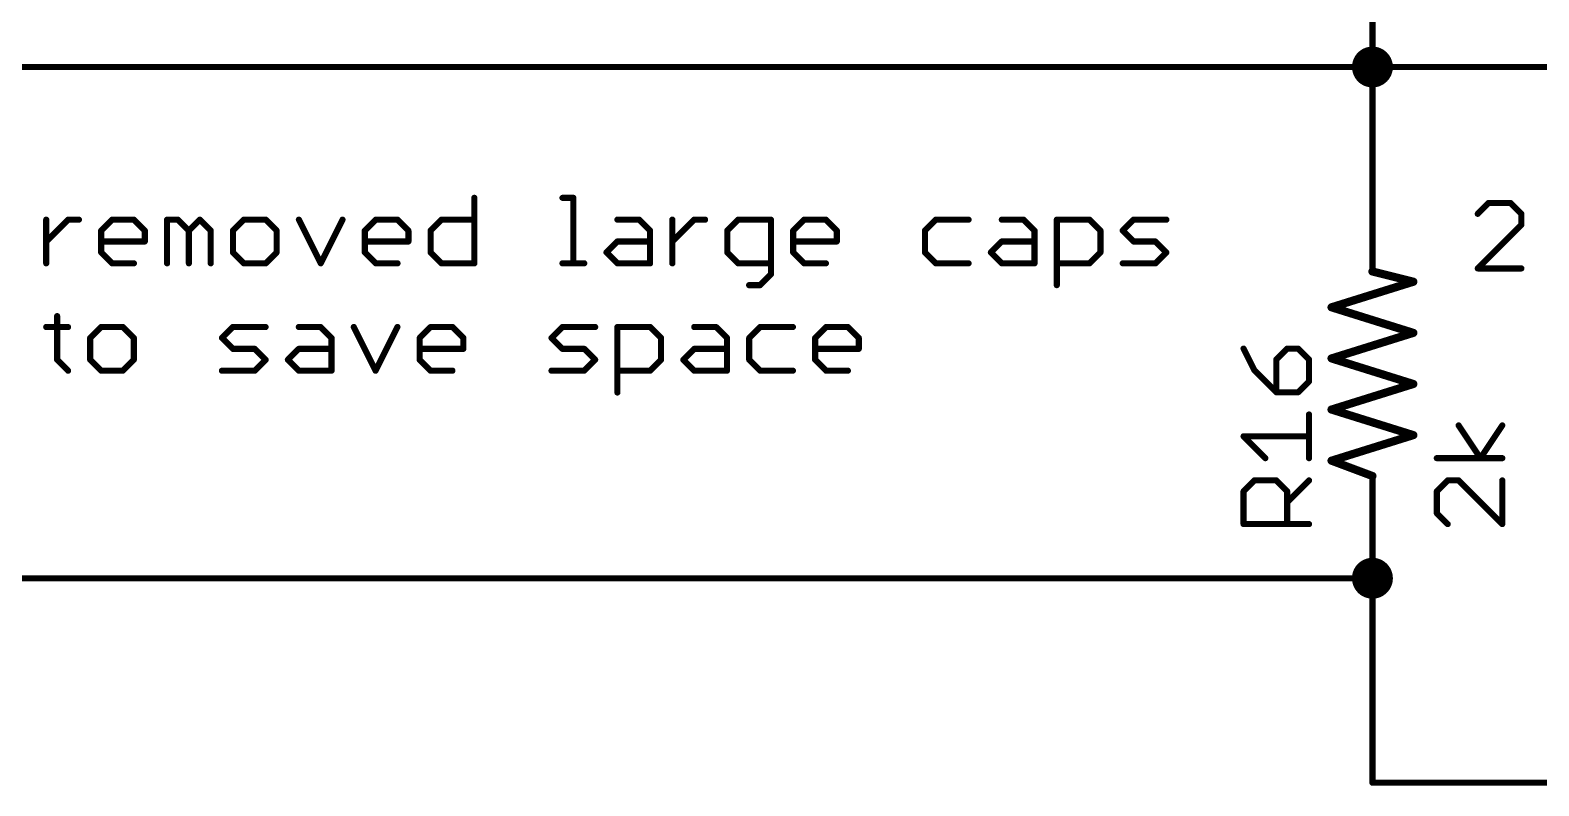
# Model space of a CAD drawing. Extents: x -40 to 215, y -109 to 87.
# Drawn here: x 101.28 to 138.75, y -5.16 to 13.62 of the extents above; entities that cross this region are included whole.
import ezdxf

# ---------------------------------------------------------------- set-up
doc = ezdxf.new("R2010")
doc.units = 0
for name, color, linetype in [('91', 94, 'CONTINUOUS'), ('94', 14, 'CONTINUOUS'), ('95', 251, 'CONTINUOUS'), ('96', 251, 'CONTINUOUS'), ('97', 251, 'CONTINUOUS')]:
    doc.layers.add(name, color=color, linetype=linetype)

msp = doc.modelspace()

# ---------------------------------------------------------------- linework, layer by layer
at = {"layer": '91', "const_width": 0.1524}
for points in [[(134.62, 12.7), (134.62, 15.24)], [(93.98, 12.7), (134.62, 12.7)], [(134.62, 12.7), (147.32, 12.7)], [(134.62, 10.16), (134.62, 12.7)], [(134.62, 0), (93.98, 0)], [(134.62, -5.08), (134.62, 0)], [(147.32, -5.08), (134.62, -5.08)]]:
    msp.add_lwpolyline(points, dxfattribs=at)
at = {"layer": '91'}
for points, const_width in [([(134.62, 12.446, 1), (134.62, 12.954, 1), (134.62, 12.446)], 0.508), ([(134.62, 12.7381, 1), (134.62, 12.6619)], 0.0762), ([(134.6581, 12.7, 1), (134.5819, 12.7)], 0.0762), ([(134.62, 12.6619, 1), (134.62, 12.7381)], 0.0762), ([(134.5819, 12.7, 1), (134.6581, 12.7)], 0.0762), ([(134.5819, 10.16, 1), (134.6581, 10.16)], 0.0762), ([(134.62, -0.254, 1), (134.62, 0.254, 1), (134.62, -0.254)], 0.508), ([(134.6581, 0, 1), (134.5819, 0)], 0.0762), ([(134.62, -0.0381, 1), (134.62, 0.0381)], 0.0762), ([(134.62, -5.0419, 1), (134.62, -5.1181)], 0.0762), ([(134.5819, -5.08, 1), (134.6581, -5.08)], 0.0762)]:
    msp.add_lwpolyline(points, format="xyb", dxfattribs=dict(at, const_width=const_width))
at = {"layer": '94'}
for points, const_width in [([(134.62, 10.16), (134.62, 7.62)], 0.1524), ([(135.636, 7.366), (134.62, 7.62)], 0.2032), ([(133.604, 6.731), (135.636, 7.366)], 0.2032), ([(135.636, 6.096), (133.604, 6.731)], 0.2032), ([(133.604, 5.461), (135.636, 6.096)], 0.2032), ([(135.636, 4.826), (133.604, 5.461)], 0.2032), ([(133.604, 4.191), (135.636, 4.826)], 0.2032), ([(135.636, 3.556), (133.604, 4.191)], 0.2032), ([(133.604, 2.921), (135.636, 3.556)], 0.2032), ([(134.62, 2.54), (133.604, 2.921)], 0.2032), ([(134.62, 0), (134.62, 2.54)], 0.1524)]:
    msp.add_lwpolyline(points, dxfattribs=dict(at, const_width=const_width))
for points, const_width in [([(134.6581, 10.16, 1), (134.5819, 10.16)], 0.0762), ([(134.6323, 7.6693, 1), (134.6077, 7.5707)], 0.1016), ([(134.5819, 7.62, 1), (134.6581, 7.62)], 0.0762), ([(135.6512, 7.3175, 1), (135.6208, 7.4145)], 0.1016), ([(135.6237, 7.3167, 1), (135.6483, 7.4153)], 0.1016), ([(133.6192, 6.7795, 1), (133.5888, 6.6825)], 0.1016), ([(133.5888, 6.7795, 1), (133.6192, 6.6825)], 0.1016), ([(135.6512, 6.0475, 1), (135.6208, 6.1445)], 0.1016), ([(135.6208, 6.0475, 1), (135.6512, 6.1445)], 0.1016), ([(133.6192, 5.5095, 1), (133.5888, 5.4125)], 0.1016), ([(133.5888, 5.5095, 1), (133.6192, 5.4125)], 0.1016), ([(135.6512, 4.7775, 1), (135.6208, 4.8745)], 0.1016), ([(135.6208, 4.7775, 1), (135.6512, 4.8745)], 0.1016), ([(133.6192, 4.2395, 1), (133.5888, 4.1425)], 0.1016), ([(133.5888, 4.2395, 1), (133.6192, 4.1425)], 0.1016), ([(135.6512, 3.5075, 1), (135.6208, 3.6045)], 0.1016), ([(135.6208, 3.5075, 1), (135.6512, 3.6045)], 0.1016), ([(133.6218, 2.9686, 1), (133.5862, 2.8734)], 0.1016), ([(133.5888, 2.9695, 1), (133.6192, 2.8725)], 0.1016), ([(134.6022, 2.4924, 1), (134.6378, 2.5876)], 0.1016), ([(134.6581, 2.54, 1), (134.5819, 2.54)], 0.0762), ([(134.5819, 0, 1), (134.6581, 0)], 0.0762)]:
    msp.add_lwpolyline(points, format="xyb", dxfattribs=dict(at, const_width=const_width))
at = {"layer": '95', "const_width": 0.1524}
for points in [[(131.4182, 5.7052), (131.6894, 5.1628)], [(132.5029, 5.7052), (132.2317, 5.434)], [(132.774, 5.7052), (132.5029, 5.7052)], [(133.0452, 5.434), (132.774, 5.7052)], [(132.2317, 5.434), (132.2317, 4.6205)], [(133.0452, 4.8917), (133.0452, 5.434)], [(131.6894, 5.1628), (132.2317, 4.6205)], [(132.774, 4.6205), (133.0452, 4.8917)], [(132.2317, 4.6205), (132.774, 4.6205)], [(133.0452, 2.9834), (133.0452, 4.068)], [(131.9605, 2.9834), (131.4182, 3.5257)], [(131.4182, 3.5257), (133.0452, 3.5257)], [(131.4182, 2.1597), (131.6894, 2.4309)], [(131.6894, 2.4309), (132.2317, 2.4309)], [(132.2317, 2.4309), (132.5029, 2.1597)], [(132.5029, 1.8885), (133.0452, 2.4309)], [(131.4182, 1.3462), (131.4182, 2.1597)], [(132.5029, 2.1597), (132.5029, 1.3462)], [(133.0452, 1.3462), (131.4182, 1.3462)]]:
    msp.add_lwpolyline(points, dxfattribs=at)
at = {"layer": '95', "const_width": 0.0762}
for points in [[(131.4523, 5.7222, 1), (131.3841, 5.6881)], [(132.5029, 5.7433, 1), (132.5029, 5.6671)], [(132.5298, 5.6782, 1), (132.4759, 5.7321)], [(132.801, 5.7321, 1), (132.7471, 5.6782)], [(132.774, 5.6671, 1), (132.774, 5.7433)], [(132.2698, 5.434, 1), (132.1936, 5.434)], [(132.2048, 5.4609, 1), (132.2586, 5.4071)], [(133.0833, 5.434, 1), (133.0071, 5.434)], [(133.0183, 5.4071, 1), (133.0721, 5.4609)], [(131.7163, 5.1898, 1), (131.6624, 5.1359)], [(131.6553, 5.1458, 1), (131.7235, 5.1799)], [(133.0071, 4.8917, 1), (133.0833, 4.8917)], [(133.0721, 4.8647, 1), (133.0183, 4.9186)], [(132.2317, 4.6586, 1), (132.2317, 4.5824)], [(132.1936, 4.6205, 1), (132.2698, 4.6205)], [(132.2048, 4.5936, 1), (132.2586, 4.6475)], [(132.7471, 4.6475, 1), (132.801, 4.5936)], [(132.774, 4.5824, 1), (132.774, 4.6586)], [(133.0833, 4.068, 1), (133.0071, 4.068)], [(131.4452, 3.5526, 1), (131.3913, 3.4987)], [(131.4182, 3.5638, 1), (131.4182, 3.4876)], [(133.0452, 3.4876, 1), (133.0452, 3.5638)], [(131.9336, 2.9564, 1), (131.9875, 3.0103)], [(133.0071, 2.9834, 1), (133.0833, 2.9834)], [(131.6894, 2.469, 1), (131.6894, 2.3928)], [(131.7163, 2.4039, 1), (131.6624, 2.4578)], [(132.2586, 2.4578, 1), (132.2048, 2.4039)], [(132.2317, 2.3928, 1), (132.2317, 2.469)], [(133.0721, 2.4039, 1), (133.0183, 2.4578)], [(131.4563, 2.1597, 1), (131.3801, 2.1597)], [(131.3913, 2.1866, 1), (131.4452, 2.1328)], [(132.4759, 1.9155, 1), (132.5298, 1.8616)], [(132.541, 2.1597, 1), (132.4648, 2.1597)], [(132.4759, 2.1328, 1), (132.5298, 2.1866)], [(131.4182, 1.3843, 1), (131.4182, 1.3081)], [(131.3801, 1.3462, 1), (131.4563, 1.3462)], [(132.4648, 1.3462, 1), (132.541, 1.3462)], [(133.0452, 1.3081, 1), (133.0452, 1.3843)]]:
    msp.add_lwpolyline(points, format="xyb", dxfattribs=at)
at = {"layer": '96', "const_width": 0.1524}
for points in [[(137.3035, 2.9834), (136.7611, 3.7969)], [(137.8458, 3.7969), (137.3035, 2.9834)], [(137.8458, 2.9834), (136.2188, 2.9834)], [(136.49, 2.4309), (136.2188, 2.1597)], [(136.7611, 2.4309), (136.49, 2.4309)], [(137.8458, 1.3462), (136.7611, 2.4309)], [(137.8458, 2.4309), (137.8458, 1.3462)], [(136.2188, 2.1597), (136.2188, 1.6174)], [(136.2188, 1.6174), (136.49, 1.3462)]]:
    msp.add_lwpolyline(points, dxfattribs=at)
at = {"layer": '96', "const_width": 0.0762}
for points in [[(136.7928, 3.818, 1), (136.7294, 3.7757)], [(137.8775, 3.7757, 1), (137.8141, 3.818)], [(136.2188, 3.0215, 1), (136.2188, 2.9453)], [(137.2718, 3.0045, 1), (137.3352, 2.9622)], [(137.2718, 2.9622, 1), (137.3352, 3.0045)], [(137.8458, 2.9453, 1), (137.8458, 3.0215)], [(136.49, 2.469, 1), (136.49, 2.3928)], [(136.5169, 2.4039, 1), (136.463, 2.4578)], [(136.7881, 2.4578, 1), (136.7342, 2.4039)], [(136.7611, 2.3928, 1), (136.7611, 2.469)], [(137.8839, 2.4309, 1), (137.8077, 2.4309)], [(136.2569, 2.1597, 1), (136.1807, 2.1597)], [(136.1919, 2.1866, 1), (136.2458, 2.1328)], [(136.2458, 1.6443, 1), (136.1919, 1.5904)], [(136.1807, 1.6174, 1), (136.2569, 1.6174)], [(136.463, 1.3193, 1), (136.5169, 1.3731)], [(137.8077, 1.3462, 1), (137.8839, 1.3462)], [(137.8189, 1.3193, 1), (137.8727, 1.3731)]]:
    msp.add_lwpolyline(points, format="xyb", dxfattribs=at)
at = {"layer": '97', "const_width": 0.1524}
for points in [[(112.3109, 9.4502), (112.3109, 7.8232)], [(114.5006, 9.4502), (114.7718, 9.4502)], [(114.7718, 9.4502), (114.7718, 7.8232)], [(137.5074, 9.3232), (137.2362, 9.052)], [(138.0497, 9.3232), (137.5074, 9.3232)], [(138.3209, 9.052), (138.0497, 9.3232)], [(138.3209, 8.7809), (138.3209, 9.052)], [(101.6762, 7.8232), (101.6762, 8.9079)], [(101.6762, 8.3655), (102.2185, 8.9079)], [(102.2185, 8.9079), (102.4897, 8.9079)], [(103.0405, 8.6367), (103.3117, 8.9079)], [(103.0405, 8.0944), (103.0405, 8.6367)], [(103.3117, 8.9079), (103.854, 8.9079)], [(103.854, 8.9079), (104.1252, 8.6367)], [(104.1252, 8.6367), (104.1252, 8.3655)], [(104.6777, 7.8232), (104.6777, 8.9079)], [(104.6777, 8.9079), (104.9488, 8.9079)], [(104.9488, 8.9079), (105.22, 8.6367)], [(105.22, 8.6367), (105.4911, 8.9079)], [(105.22, 8.6367), (105.22, 7.8232)], [(105.4911, 8.9079), (105.7623, 8.6367)], [(105.7623, 8.6367), (105.7623, 7.8232)], [(106.586, 8.9079), (106.3148, 8.6367)], [(106.3148, 8.6367), (106.3148, 8.0944)], [(107.1283, 8.9079), (106.586, 8.9079)], [(107.3995, 8.6367), (107.1283, 8.9079)], [(107.3995, 8.0944), (107.3995, 8.6367)], [(107.952, 8.9079), (108.4943, 7.8232)], [(108.4943, 7.8232), (109.0366, 8.9079)], [(109.5891, 8.6367), (109.8603, 8.9079)], [(109.5891, 8.0944), (109.5891, 8.6367)], [(109.8603, 8.9079), (110.4026, 8.9079)], [(110.4026, 8.9079), (110.6738, 8.6367)], [(110.6738, 8.6367), (110.6738, 8.3655)], [(111.2263, 8.6367), (111.4974, 8.9079)], [(111.2263, 8.0944), (111.2263, 8.6367)], [(111.4974, 8.9079), (112.3109, 8.9079)], [(115.8632, 8.9079), (116.4055, 8.9079)], [(116.4055, 8.9079), (116.6767, 8.6367)], [(116.6767, 8.6367), (116.6767, 7.8232)], [(117.2292, 7.8232), (117.2292, 8.9079)], [(117.2292, 8.3655), (117.7715, 8.9079)], [(117.7715, 8.9079), (118.0427, 8.9079)], [(118.8646, 8.9079), (118.5935, 8.6367)], [(118.5935, 8.6367), (118.5935, 8.0944)], [(119.6781, 8.9079), (118.8646, 8.9079)], [(119.6781, 7.552), (119.6781, 8.9079)], [(120.2306, 8.6367), (120.5018, 8.9079)], [(120.2306, 8.0944), (120.2306, 8.6367)], [(120.5018, 8.9079), (121.0441, 8.9079)], [(121.0441, 8.9079), (121.3153, 8.6367)], [(121.3153, 8.6367), (121.3153, 8.3655)], [(123.7761, 8.9079), (123.505, 8.6367)], [(123.505, 8.6367), (123.505, 8.0944)], [(124.5896, 8.9079), (123.7761, 8.9079)], [(125.4133, 8.9079), (125.9556, 8.9079)], [(125.9556, 8.9079), (126.2268, 8.6367)], [(126.2268, 8.6367), (126.2268, 7.8232)], [(126.7793, 7.2809), (126.7793, 8.9079)], [(126.7793, 8.9079), (127.5928, 8.9079)], [(127.5928, 8.9079), (127.8639, 8.6367)], [(127.8639, 8.6367), (127.8639, 8.0944)], [(128.4164, 8.6367), (128.6876, 8.9079)], [(128.6876, 8.3655), (128.4164, 8.6367)], [(128.6876, 8.9079), (129.5011, 8.9079)], [(137.2362, 7.6962), (138.3209, 8.7809)], [(104.1252, 8.3655), (103.0405, 8.3655)], [(110.6738, 8.3655), (109.5891, 8.3655)], [(115.592, 8.0944), (115.8632, 8.3655)], [(115.8632, 8.3655), (116.6767, 8.3655)], [(121.3153, 8.3655), (120.2306, 8.3655)], [(125.1421, 8.0944), (125.4133, 8.3655)], [(125.4133, 8.3655), (126.2268, 8.3655)], [(129.2299, 8.3655), (128.6876, 8.3655)], [(129.5011, 8.0944), (129.2299, 8.3655)], [(103.3117, 7.8232), (103.0405, 8.0944)], [(103.854, 7.8232), (103.3117, 7.8232)], [(106.3148, 8.0944), (106.586, 7.8232)], [(106.586, 7.8232), (107.1283, 7.8232)], [(107.1283, 7.8232), (107.3995, 8.0944)], [(109.8603, 7.8232), (109.5891, 8.0944)], [(110.4026, 7.8232), (109.8603, 7.8232)], [(111.4974, 7.8232), (111.2263, 8.0944)], [(112.3109, 7.8232), (111.4974, 7.8232)], [(114.5006, 7.8232), (115.0429, 7.8232)], [(115.8632, 7.8232), (115.592, 8.0944)], [(116.6767, 7.8232), (115.8632, 7.8232)], [(118.5935, 8.0944), (118.8646, 7.8232)], [(118.8646, 7.8232), (119.6781, 7.8232)], [(120.5018, 7.8232), (120.2306, 8.0944)], [(121.0441, 7.8232), (120.5018, 7.8232)], [(123.505, 8.0944), (123.7761, 7.8232)], [(123.7761, 7.8232), (124.5896, 7.8232)], [(125.4133, 7.8232), (125.1421, 8.0944)], [(126.2268, 7.8232), (125.4133, 7.8232)], [(127.5928, 7.8232), (126.7793, 7.8232)], [(127.8639, 8.0944), (127.5928, 7.8232)], [(128.4164, 7.8232), (129.2299, 7.8232)], [(129.2299, 7.8232), (129.5011, 8.0944)], [(119.407, 7.2809), (119.6781, 7.552)], [(138.3209, 7.6962), (137.2362, 7.6962)], [(119.1358, 7.2809), (119.407, 7.2809)], [(101.9474, 6.512), (101.9474, 5.4274)], [(101.6762, 6.2409), (102.2185, 6.2409)], [(103.0388, 6.2409), (102.7676, 5.9697)], [(102.7676, 5.9697), (102.7676, 5.4274)], [(103.5811, 6.2409), (103.0388, 6.2409)], [(103.8523, 5.9697), (103.5811, 6.2409)], [(103.8523, 5.4274), (103.8523, 5.9697)], [(106.0419, 5.9697), (106.3131, 6.2409)], [(106.3131, 5.6985), (106.0419, 5.9697)], [(106.3131, 6.2409), (107.1266, 6.2409)], [(107.9503, 6.2409), (108.4926, 6.2409)], [(108.4926, 6.2409), (108.7638, 5.9697)], [(108.7638, 5.9697), (108.7638, 5.1562)], [(109.3163, 6.2409), (109.8586, 5.1562)], [(109.8586, 5.1562), (110.4009, 6.2409)], [(110.9534, 5.9697), (111.2246, 6.2409)], [(110.9534, 5.4274), (110.9534, 5.9697)], [(111.2246, 6.2409), (111.7669, 6.2409)], [(111.7669, 6.2409), (112.0381, 5.9697)], [(112.0381, 5.9697), (112.0381, 5.6985)], [(114.2277, 5.9697), (114.4989, 6.2409)], [(114.4989, 5.6985), (114.2277, 5.9697)], [(114.4989, 6.2409), (115.3124, 6.2409)], [(115.8649, 4.6139), (115.8649, 6.2409)], [(115.8649, 6.2409), (116.6784, 6.2409)], [(116.6784, 6.2409), (116.9495, 5.9697)], [(116.9495, 5.9697), (116.9495, 5.4274)], [(117.7732, 6.2409), (118.3155, 6.2409)], [(118.3155, 6.2409), (118.5867, 5.9697)], [(118.5867, 5.9697), (118.5867, 5.1562)], [(119.4104, 6.2409), (119.1392, 5.9697)], [(119.1392, 5.9697), (119.1392, 5.4274)], [(120.2239, 6.2409), (119.4104, 6.2409)], [(120.7764, 5.9697), (121.0475, 6.2409)], [(120.7764, 5.4274), (120.7764, 5.9697)], [(121.0475, 6.2409), (121.5899, 6.2409)], [(121.5899, 6.2409), (121.861, 5.9697)], [(121.861, 5.9697), (121.861, 5.6985)], [(106.8554, 5.6985), (106.3131, 5.6985)], [(107.1266, 5.4274), (106.8554, 5.6985)], [(107.6791, 5.4274), (107.9503, 5.6985)], [(107.9503, 5.6985), (108.7638, 5.6985)], [(112.0381, 5.6985), (110.9534, 5.6985)], [(115.0412, 5.6985), (114.4989, 5.6985)], [(115.3124, 5.4274), (115.0412, 5.6985)], [(117.502, 5.4274), (117.7732, 5.6985)], [(117.7732, 5.6985), (118.5867, 5.6985)], [(121.861, 5.6985), (120.7764, 5.6985)], [(101.9474, 5.4274), (102.2185, 5.1562)], [(102.7676, 5.4274), (103.0388, 5.1562)], [(103.5811, 5.1562), (103.8523, 5.4274)], [(106.8554, 5.1562), (107.1266, 5.4274)], [(107.9503, 5.1562), (107.6791, 5.4274)], [(111.2246, 5.1562), (110.9534, 5.4274)], [(115.0412, 5.1562), (115.3124, 5.4274)], [(116.9495, 5.4274), (116.6784, 5.1562)], [(117.7732, 5.1562), (117.502, 5.4274)], [(119.1392, 5.4274), (119.4104, 5.1562)], [(121.0475, 5.1562), (120.7764, 5.4274)], [(103.0388, 5.1562), (103.5811, 5.1562)], [(106.0419, 5.1562), (106.8554, 5.1562)], [(108.7638, 5.1562), (107.9503, 5.1562)], [(111.7669, 5.1562), (111.2246, 5.1562)], [(114.2277, 5.1562), (115.0412, 5.1562)], [(116.6784, 5.1562), (115.8649, 5.1562)], [(118.5867, 5.1562), (117.7732, 5.1562)], [(119.4104, 5.1562), (120.2239, 5.1562)], [(121.5899, 5.1562), (121.0475, 5.1562)]]:
    msp.add_lwpolyline(points, dxfattribs=at)
at = {"layer": '97', "const_width": 0.0762}
for points in [[(112.349, 9.4502, 1), (112.2728, 9.4502)], [(114.5006, 9.4883, 1), (114.5006, 9.4121)], [(114.8099, 9.4502, 1), (114.7337, 9.4502)], [(114.7718, 9.4121, 1), (114.7718, 9.4883)], [(137.5074, 9.3613, 1), (137.5074, 9.2851)], [(137.5343, 9.2962, 1), (137.4804, 9.3501)], [(138.0766, 9.3501, 1), (138.0228, 9.2962)], [(138.0497, 9.2851, 1), (138.0497, 9.3613)], [(137.2093, 9.079, 1), (137.2631, 9.0251)], [(138.359, 9.052, 1), (138.2828, 9.052)], [(138.2939, 9.0251, 1), (138.3478, 9.079)], [(101.7143, 8.9079, 1), (101.6381, 8.9079)], [(102.2185, 8.946, 1), (102.2185, 8.8698)], [(102.2455, 8.8809, 1), (102.1916, 8.9348)], [(102.4897, 8.8698, 1), (102.4897, 8.946)], [(103.0786, 8.6367, 1), (103.0024, 8.6367)], [(103.0136, 8.6636, 1), (103.0674, 8.6098)], [(103.3117, 8.946, 1), (103.3117, 8.8698)], [(103.3386, 8.8809, 1), (103.2847, 8.9348)], [(103.8809, 8.9348, 1), (103.827, 8.8809)], [(103.854, 8.8698, 1), (103.854, 8.946)], [(104.1633, 8.6367, 1), (104.0871, 8.6367)], [(104.0982, 8.6098, 1), (104.1521, 8.6636)], [(104.7158, 8.9079, 1), (104.6396, 8.9079)], [(104.6777, 8.946, 1), (104.6777, 8.8698)], [(104.9758, 8.9348, 1), (104.9219, 8.8809)], [(104.9488, 8.8698, 1), (104.9488, 8.946)], [(105.2581, 8.6367, 1), (105.1819, 8.6367)], [(105.193, 8.6636, 1), (105.2469, 8.6098)], [(105.193, 8.6098, 1), (105.2469, 8.6636)], [(105.5181, 8.9348, 1), (105.4642, 8.8809)], [(105.5181, 8.8809, 1), (105.4642, 8.9348)], [(105.8004, 8.6367, 1), (105.7242, 8.6367)], [(105.7354, 8.6098, 1), (105.7893, 8.6636)], [(106.3529, 8.6367, 1), (106.2767, 8.6367)], [(106.2879, 8.6636, 1), (106.3418, 8.6098)], [(106.586, 8.946, 1), (106.586, 8.8698)], [(106.6129, 8.8809, 1), (106.559, 8.9348)], [(107.1552, 8.9348, 1), (107.1014, 8.8809)], [(107.1283, 8.8698, 1), (107.1283, 8.946)], [(107.4376, 8.6367, 1), (107.3614, 8.6367)], [(107.3725, 8.6098, 1), (107.4264, 8.6636)], [(107.986, 8.9249, 1), (107.9179, 8.8908)], [(109.0707, 8.8908, 1), (109.0025, 8.9249)], [(109.6272, 8.6367, 1), (109.551, 8.6367)], [(109.5622, 8.6636, 1), (109.6161, 8.6098)], [(109.8603, 8.946, 1), (109.8603, 8.8698)], [(109.8872, 8.8809, 1), (109.8333, 8.9348)], [(110.4296, 8.9348, 1), (110.3757, 8.8809)], [(110.4026, 8.8698, 1), (110.4026, 8.946)], [(110.7119, 8.6367, 1), (110.6357, 8.6367)], [(110.6468, 8.6098, 1), (110.7007, 8.6636)], [(111.2644, 8.6367, 1), (111.1882, 8.6367)], [(111.1993, 8.6636, 1), (111.2532, 8.6098)], [(111.4974, 8.946, 1), (111.4974, 8.8698)], [(111.5244, 8.8809, 1), (111.4705, 8.9348)], [(112.3109, 8.8698, 1), (112.3109, 8.946)], [(115.8632, 8.946, 1), (115.8632, 8.8698)], [(116.4325, 8.9348, 1), (116.3786, 8.8809)], [(116.4055, 8.8698, 1), (116.4055, 8.946)], [(116.7148, 8.6367, 1), (116.6386, 8.6367)], [(116.6497, 8.6098, 1), (116.7036, 8.6636)], [(117.2673, 8.9079, 1), (117.1911, 8.9079)], [(117.7715, 8.946, 1), (117.7715, 8.8698)], [(117.7985, 8.8809, 1), (117.7446, 8.9348)], [(118.0427, 8.8698, 1), (118.0427, 8.946)], [(118.6316, 8.6367, 1), (118.5554, 8.6367)], [(118.5665, 8.6636, 1), (118.6204, 8.6098)], [(118.8646, 8.946, 1), (118.8646, 8.8698)], [(118.8916, 8.8809, 1), (118.8377, 8.9348)], [(119.7162, 8.9079, 1), (119.64, 8.9079)], [(119.6781, 8.8698, 1), (119.6781, 8.946)], [(120.2687, 8.6367, 1), (120.1925, 8.6367)], [(120.2037, 8.6636, 1), (120.2576, 8.6098)], [(120.5018, 8.946, 1), (120.5018, 8.8698)], [(120.5287, 8.8809, 1), (120.4749, 8.9348)], [(121.0711, 8.9348, 1), (121.0172, 8.8809)], [(121.0441, 8.8698, 1), (121.0441, 8.946)], [(121.3534, 8.6367, 1), (121.2772, 8.6367)], [(121.2884, 8.6098, 1), (121.3422, 8.6636)], [(123.5431, 8.6367, 1), (123.4669, 8.6367)], [(123.478, 8.6636, 1), (123.5319, 8.6098)], [(123.7761, 8.946, 1), (123.7761, 8.8698)], [(123.8031, 8.8809, 1), (123.7492, 8.9348)], [(124.5896, 8.8698, 1), (124.5896, 8.946)], [(125.4133, 8.946, 1), (125.4133, 8.8698)], [(125.9825, 8.9348, 1), (125.9287, 8.8809)], [(125.9556, 8.8698, 1), (125.9556, 8.946)], [(126.2649, 8.6367, 1), (126.1887, 8.6367)], [(126.1998, 8.6098, 1), (126.2537, 8.6636)], [(126.8174, 8.9079, 1), (126.7412, 8.9079)], [(126.7793, 8.946, 1), (126.7793, 8.8698)], [(127.6197, 8.9348, 1), (127.5658, 8.8809)], [(127.5928, 8.8698, 1), (127.5928, 8.946)], [(127.902, 8.6367, 1), (127.8258, 8.6367)], [(127.837, 8.6098, 1), (127.8909, 8.6636)], [(128.4434, 8.6636, 1), (128.3895, 8.6098)], [(128.3895, 8.6636, 1), (128.4434, 8.6098)], [(128.6876, 8.946, 1), (128.6876, 8.8698)], [(128.7145, 8.8809, 1), (128.6606, 8.9348)], [(129.5011, 8.8698, 1), (129.5011, 8.946)], [(138.2828, 8.7809, 1), (138.359, 8.7809)], [(138.3478, 8.7539, 1), (138.2939, 8.8078)], [(101.6493, 8.3925, 1), (101.7031, 8.3386)], [(103.0405, 8.4036, 1), (103.0405, 8.3274)], [(104.0871, 8.3655, 1), (104.1633, 8.3655)], [(104.1252, 8.3274, 1), (104.1252, 8.4036)], [(109.5891, 8.4036, 1), (109.5891, 8.3274)], [(110.6357, 8.3655, 1), (110.7119, 8.3655)], [(110.6738, 8.3274, 1), (110.6738, 8.4036)], [(115.8632, 8.4036, 1), (115.8632, 8.3274)], [(115.8901, 8.3386, 1), (115.8362, 8.3925)], [(116.6767, 8.3274, 1), (116.6767, 8.4036)], [(117.2022, 8.3925, 1), (117.2561, 8.3386)], [(120.2306, 8.4036, 1), (120.2306, 8.3274)], [(121.2772, 8.3655, 1), (121.3534, 8.3655)], [(121.3153, 8.3274, 1), (121.3153, 8.4036)], [(125.4133, 8.4036, 1), (125.4133, 8.3274)], [(125.4402, 8.3386, 1), (125.3863, 8.3925)], [(126.2268, 8.3274, 1), (126.2268, 8.4036)], [(128.6876, 8.4036, 1), (128.6876, 8.3274)], [(128.6606, 8.3386, 1), (128.7145, 8.3925)], [(129.2569, 8.3925, 1), (129.203, 8.3386)], [(129.2299, 8.3274, 1), (129.2299, 8.4036)], [(103.0674, 8.1213, 1), (103.0136, 8.0674)], [(103.0024, 8.0944, 1), (103.0786, 8.0944)], [(103.3117, 7.8613, 1), (103.3117, 7.7851)], [(103.2847, 7.7963, 1), (103.3386, 7.8501)], [(103.854, 7.7851, 1), (103.854, 7.8613)], [(106.3418, 8.1213, 1), (106.2879, 8.0674)], [(106.2767, 8.0944, 1), (106.3529, 8.0944)], [(106.586, 7.8613, 1), (106.586, 7.7851)], [(106.559, 7.7963, 1), (106.6129, 7.8501)], [(107.1014, 7.8501, 1), (107.1552, 7.7963)], [(107.1283, 7.7851, 1), (107.1283, 7.8613)], [(107.3614, 8.0944, 1), (107.4376, 8.0944)], [(107.4264, 8.0674, 1), (107.3725, 8.1213)], [(108.4602, 7.8402, 1), (108.5284, 7.8062)], [(108.4602, 7.8062, 1), (108.5284, 7.8402)], [(109.6161, 8.1213, 1), (109.5622, 8.0674)], [(109.551, 8.0944, 1), (109.6272, 8.0944)], [(109.8603, 7.8613, 1), (109.8603, 7.7851)], [(109.8333, 7.7963, 1), (109.8872, 7.8501)], [(110.4026, 7.7851, 1), (110.4026, 7.8613)], [(111.2532, 8.1213, 1), (111.1993, 8.0674)], [(111.1882, 8.0944, 1), (111.2644, 8.0944)], [(111.4974, 7.8613, 1), (111.4974, 7.7851)], [(111.4705, 7.7963, 1), (111.5244, 7.8501)], [(112.3109, 7.7851, 1), (112.3109, 7.8613)], [(114.5006, 7.8613, 1), (114.5006, 7.7851)], [(115.0429, 7.7851, 1), (115.0429, 7.8613)], [(115.619, 8.1213, 1), (115.5651, 8.0674)], [(115.5651, 8.1213, 1), (115.619, 8.0674)], [(115.8632, 7.8613, 1), (115.8632, 7.7851)], [(115.8362, 7.7963, 1), (115.8901, 7.8501)], [(116.6767, 7.7851, 1), (116.6767, 7.8613)], [(118.6204, 8.1213, 1), (118.5665, 8.0674)], [(118.5554, 8.0944, 1), (118.6316, 8.0944)], [(118.8646, 7.8613, 1), (118.8646, 7.7851)], [(118.8377, 7.7963, 1), (118.8916, 7.8501)], [(119.6781, 7.7851, 1), (119.6781, 7.8613)], [(120.2576, 8.1213, 1), (120.2037, 8.0674)], [(120.1925, 8.0944, 1), (120.2687, 8.0944)], [(120.5018, 7.8613, 1), (120.5018, 7.7851)], [(120.4749, 7.7963, 1), (120.5287, 7.8501)], [(121.0441, 7.7851, 1), (121.0441, 7.8613)], [(123.5319, 8.1213, 1), (123.478, 8.0674)], [(123.4669, 8.0944, 1), (123.5431, 8.0944)], [(123.7761, 7.8613, 1), (123.7761, 7.7851)], [(123.7492, 7.7963, 1), (123.8031, 7.8501)], [(124.5896, 7.7851, 1), (124.5896, 7.8613)], [(125.169, 8.1213, 1), (125.1152, 8.0674)], [(125.1152, 8.1213, 1), (125.169, 8.0674)], [(125.4133, 7.8613, 1), (125.4133, 7.7851)], [(125.3863, 7.7963, 1), (125.4402, 7.8501)], [(126.2268, 7.7851, 1), (126.2268, 7.8613)], [(126.7793, 7.8613, 1), (126.7793, 7.7851)], [(127.5658, 7.8501, 1), (127.6197, 7.7963)], [(127.5928, 7.7851, 1), (127.5928, 7.8613)], [(127.8258, 8.0944, 1), (127.902, 8.0944)], [(127.8909, 8.0674, 1), (127.837, 8.1213)], [(128.4164, 7.8613, 1), (128.4164, 7.7851)], [(129.203, 7.8501, 1), (129.2569, 7.7963)], [(129.2299, 7.7851, 1), (129.2299, 7.8613)], [(129.528, 8.0674, 1), (129.4741, 8.1213)], [(129.4741, 8.0674, 1), (129.528, 8.1213)], [(101.6381, 7.8232, 1), (101.7143, 7.8232)], [(104.6396, 7.8232, 1), (104.7158, 7.8232)], [(105.1819, 7.8232, 1), (105.2581, 7.8232)], [(105.7242, 7.8232, 1), (105.8004, 7.8232)], [(112.2728, 7.8232, 1), (112.349, 7.8232)], [(114.7337, 7.8232, 1), (114.8099, 7.8232)], [(116.6386, 7.8232, 1), (116.7148, 7.8232)], [(117.1911, 7.8232, 1), (117.2673, 7.8232)], [(119.64, 7.552, 1), (119.7162, 7.552)], [(119.7051, 7.5251, 1), (119.6512, 7.579)], [(126.1887, 7.8232, 1), (126.2649, 7.8232)], [(137.2362, 7.7343, 1), (137.2362, 7.6581)], [(137.2093, 7.7231, 1), (137.2631, 7.6693)], [(138.3209, 7.6581, 1), (138.3209, 7.7343)], [(119.1358, 7.319, 1), (119.1358, 7.2428)], [(119.38, 7.3078, 1), (119.4339, 7.2539)], [(119.407, 7.2428, 1), (119.407, 7.319)], [(126.7412, 7.2809, 1), (126.8174, 7.2809)], [(101.9855, 6.512, 1), (101.9093, 6.512)], [(101.6762, 6.279, 1), (101.6762, 6.2028)], [(102.2185, 6.2028, 1), (102.2185, 6.279)], [(102.8057, 5.9697, 1), (102.7295, 5.9697)], [(102.7407, 5.9966, 1), (102.7946, 5.9428)], [(103.0388, 6.279, 1), (103.0388, 6.2028)], [(103.0657, 6.2139, 1), (103.0119, 6.2678)], [(103.6081, 6.2678, 1), (103.5542, 6.2139)], [(103.5811, 6.2028, 1), (103.5811, 6.279)], [(103.8904, 5.9697, 1), (103.8142, 5.9697)], [(103.8254, 5.9428, 1), (103.8792, 5.9966)], [(106.0689, 5.9966, 1), (106.015, 5.9428)], [(106.015, 5.9966, 1), (106.0689, 5.9428)], [(106.3131, 6.279, 1), (106.3131, 6.2028)], [(106.3401, 6.2139, 1), (106.2862, 6.2678)], [(107.1266, 6.2028, 1), (107.1266, 6.279)], [(107.9503, 6.279, 1), (107.9503, 6.2028)], [(108.5195, 6.2678, 1), (108.4657, 6.2139)], [(108.4926, 6.2028, 1), (108.4926, 6.279)], [(108.8019, 5.9697, 1), (108.7257, 5.9697)], [(108.7368, 5.9428, 1), (108.7907, 5.9966)], [(109.3503, 6.2579, 1), (109.2822, 6.2238)], [(110.435, 6.2238, 1), (110.3668, 6.2579)], [(110.9915, 5.9697, 1), (110.9153, 5.9697)], [(110.9265, 5.9966, 1), (110.9804, 5.9428)], [(111.2246, 6.279, 1), (111.2246, 6.2028)], [(111.2515, 6.2139, 1), (111.1976, 6.2678)], [(111.7939, 6.2678, 1), (111.74, 6.2139)], [(111.7669, 6.2028, 1), (111.7669, 6.279)], [(112.0762, 5.9697, 1), (112, 5.9697)], [(112.0111, 5.9428, 1), (112.065, 5.9966)], [(114.2547, 5.9966, 1), (114.2008, 5.9428)], [(114.2008, 5.9966, 1), (114.2547, 5.9428)], [(114.4989, 6.279, 1), (114.4989, 6.2028)], [(114.5258, 6.2139, 1), (114.472, 6.2678)], [(115.3124, 6.2028, 1), (115.3124, 6.279)], [(115.903, 6.2409, 1), (115.8268, 6.2409)], [(115.8649, 6.279, 1), (115.8649, 6.2028)], [(116.7053, 6.2678, 1), (116.6514, 6.2139)], [(116.6784, 6.2028, 1), (116.6784, 6.279)], [(116.9876, 5.9697, 1), (116.9114, 5.9697)], [(116.9226, 5.9428, 1), (116.9765, 5.9966)], [(117.7732, 6.279, 1), (117.7732, 6.2028)], [(118.3425, 6.2678, 1), (118.2886, 6.2139)], [(118.3155, 6.2028, 1), (118.3155, 6.279)], [(118.6248, 5.9697, 1), (118.5486, 5.9697)], [(118.5598, 5.9428, 1), (118.6136, 5.9966)], [(119.1773, 5.9697, 1), (119.1011, 5.9697)], [(119.1123, 5.9966, 1), (119.1661, 5.9428)], [(119.4104, 6.279, 1), (119.4104, 6.2028)], [(119.4373, 6.2139, 1), (119.3834, 6.2678)], [(120.2239, 6.2028, 1), (120.2239, 6.279)], [(120.8145, 5.9697, 1), (120.7383, 5.9697)], [(120.7494, 5.9966, 1), (120.8033, 5.9428)], [(121.0475, 6.279, 1), (121.0475, 6.2028)], [(121.0745, 6.2139, 1), (121.0206, 6.2678)], [(121.6168, 6.2678, 1), (121.5629, 6.2139)], [(121.5899, 6.2028, 1), (121.5899, 6.279)], [(121.8991, 5.9697, 1), (121.8229, 5.9697)], [(121.8341, 5.9428, 1), (121.888, 5.9966)], [(106.3131, 5.7366, 1), (106.3131, 5.6604)], [(106.2862, 5.6716, 1), (106.3401, 5.7255)], [(106.8824, 5.7255, 1), (106.8285, 5.6716)], [(106.8554, 5.6604, 1), (106.8554, 5.7366)], [(107.9503, 5.7366, 1), (107.9503, 5.6604)], [(107.9772, 5.6716, 1), (107.9233, 5.7255)], [(108.7638, 5.6604, 1), (108.7638, 5.7366)], [(110.9534, 5.7366, 1), (110.9534, 5.6604)], [(112, 5.6985, 1), (112.0762, 5.6985)], [(112.0381, 5.6604, 1), (112.0381, 5.7366)], [(114.4989, 5.7366, 1), (114.4989, 5.6604)], [(114.472, 5.6716, 1), (114.5258, 5.7255)], [(115.0682, 5.7255, 1), (115.0143, 5.6716)], [(115.0412, 5.6604, 1), (115.0412, 5.7366)], [(117.7732, 5.7366, 1), (117.7732, 5.6604)], [(117.8001, 5.6716, 1), (117.7463, 5.7255)], [(118.5867, 5.6604, 1), (118.5867, 5.7366)], [(120.7764, 5.7366, 1), (120.7764, 5.6604)], [(121.8229, 5.6985, 1), (121.8991, 5.6985)], [(121.861, 5.6604, 1), (121.861, 5.7366)], [(101.9743, 5.4543, 1), (101.9204, 5.4004)], [(101.9093, 5.4274, 1), (101.9855, 5.4274)], [(102.7946, 5.4543, 1), (102.7407, 5.4004)], [(102.7295, 5.4274, 1), (102.8057, 5.4274)], [(103.8142, 5.4274, 1), (103.8904, 5.4274)], [(103.8792, 5.4004, 1), (103.8254, 5.4543)], [(107.1535, 5.4004, 1), (107.0997, 5.4543)], [(107.0997, 5.4004, 1), (107.1536, 5.4543)], [(107.706, 5.4543, 1), (107.6522, 5.4004)], [(107.6522, 5.4543, 1), (107.706, 5.4004)], [(110.9804, 5.4543, 1), (110.9265, 5.4004)], [(110.9153, 5.4274, 1), (110.9915, 5.4274)], [(115.2854, 5.4004, 1), (115.3393, 5.4543)], [(115.3393, 5.4004, 1), (115.2855, 5.4543)], [(116.9114, 5.4274, 1), (116.9876, 5.4274)], [(116.9765, 5.4004, 1), (116.9226, 5.4543)], [(117.529, 5.4543, 1), (117.4751, 5.4004)], [(117.4751, 5.4543, 1), (117.529, 5.4004)], [(119.1661, 5.4543, 1), (119.1123, 5.4004)], [(119.1011, 5.4274, 1), (119.1773, 5.4274)], [(120.8033, 5.4543, 1), (120.7494, 5.4004)], [(120.7383, 5.4274, 1), (120.8145, 5.4274)], [(102.1916, 5.1293, 1), (102.2455, 5.1831)], [(103.0388, 5.1943, 1), (103.0388, 5.1181)], [(103.0119, 5.1293, 1), (103.0657, 5.1831)], [(103.5542, 5.1831, 1), (103.6081, 5.1293)], [(103.5811, 5.1181, 1), (103.5811, 5.1943)], [(106.0419, 5.1943, 1), (106.0419, 5.1181)], [(106.8285, 5.1831, 1), (106.8824, 5.1293)], [(106.8554, 5.1181, 1), (106.8554, 5.1943)], [(107.9503, 5.1943, 1), (107.9503, 5.1181)], [(107.9233, 5.1293, 1), (107.9772, 5.1831)], [(108.7257, 5.1562, 1), (108.8019, 5.1562)], [(108.7638, 5.1181, 1), (108.7638, 5.1943)], [(109.8245, 5.1732, 1), (109.8927, 5.1392)], [(109.8245, 5.1392, 1), (109.8927, 5.1732)], [(111.2246, 5.1943, 1), (111.2246, 5.1181)], [(111.1976, 5.1293, 1), (111.2515, 5.1831)], [(111.7669, 5.1181, 1), (111.7669, 5.1943)], [(114.2277, 5.1943, 1), (114.2277, 5.1181)], [(115.0143, 5.1831, 1), (115.0682, 5.1293)], [(115.0412, 5.1181, 1), (115.0412, 5.1943)], [(115.8649, 5.1943, 1), (115.8649, 5.1181)], [(116.6514, 5.1831, 1), (116.7053, 5.1293)], [(116.6784, 5.1181, 1), (116.6784, 5.1943)], [(117.7732, 5.1943, 1), (117.7732, 5.1181)], [(117.7463, 5.1293, 1), (117.8001, 5.1831)], [(118.5486, 5.1562, 1), (118.6248, 5.1562)], [(118.5867, 5.1181, 1), (118.5867, 5.1943)], [(119.4104, 5.1943, 1), (119.4104, 5.1181)], [(119.3834, 5.1293, 1), (119.4373, 5.1831)], [(120.2239, 5.1181, 1), (120.2239, 5.1943)], [(121.0475, 5.1943, 1), (121.0475, 5.1181)], [(121.0206, 5.1293, 1), (121.0745, 5.1831)], [(121.5899, 5.1181, 1), (121.5899, 5.1943)], [(115.8268, 4.6139, 1), (115.903, 4.6139)]]:
    msp.add_lwpolyline(points, format="xyb", dxfattribs=at)

doc.saveas('drawing.dxf')
